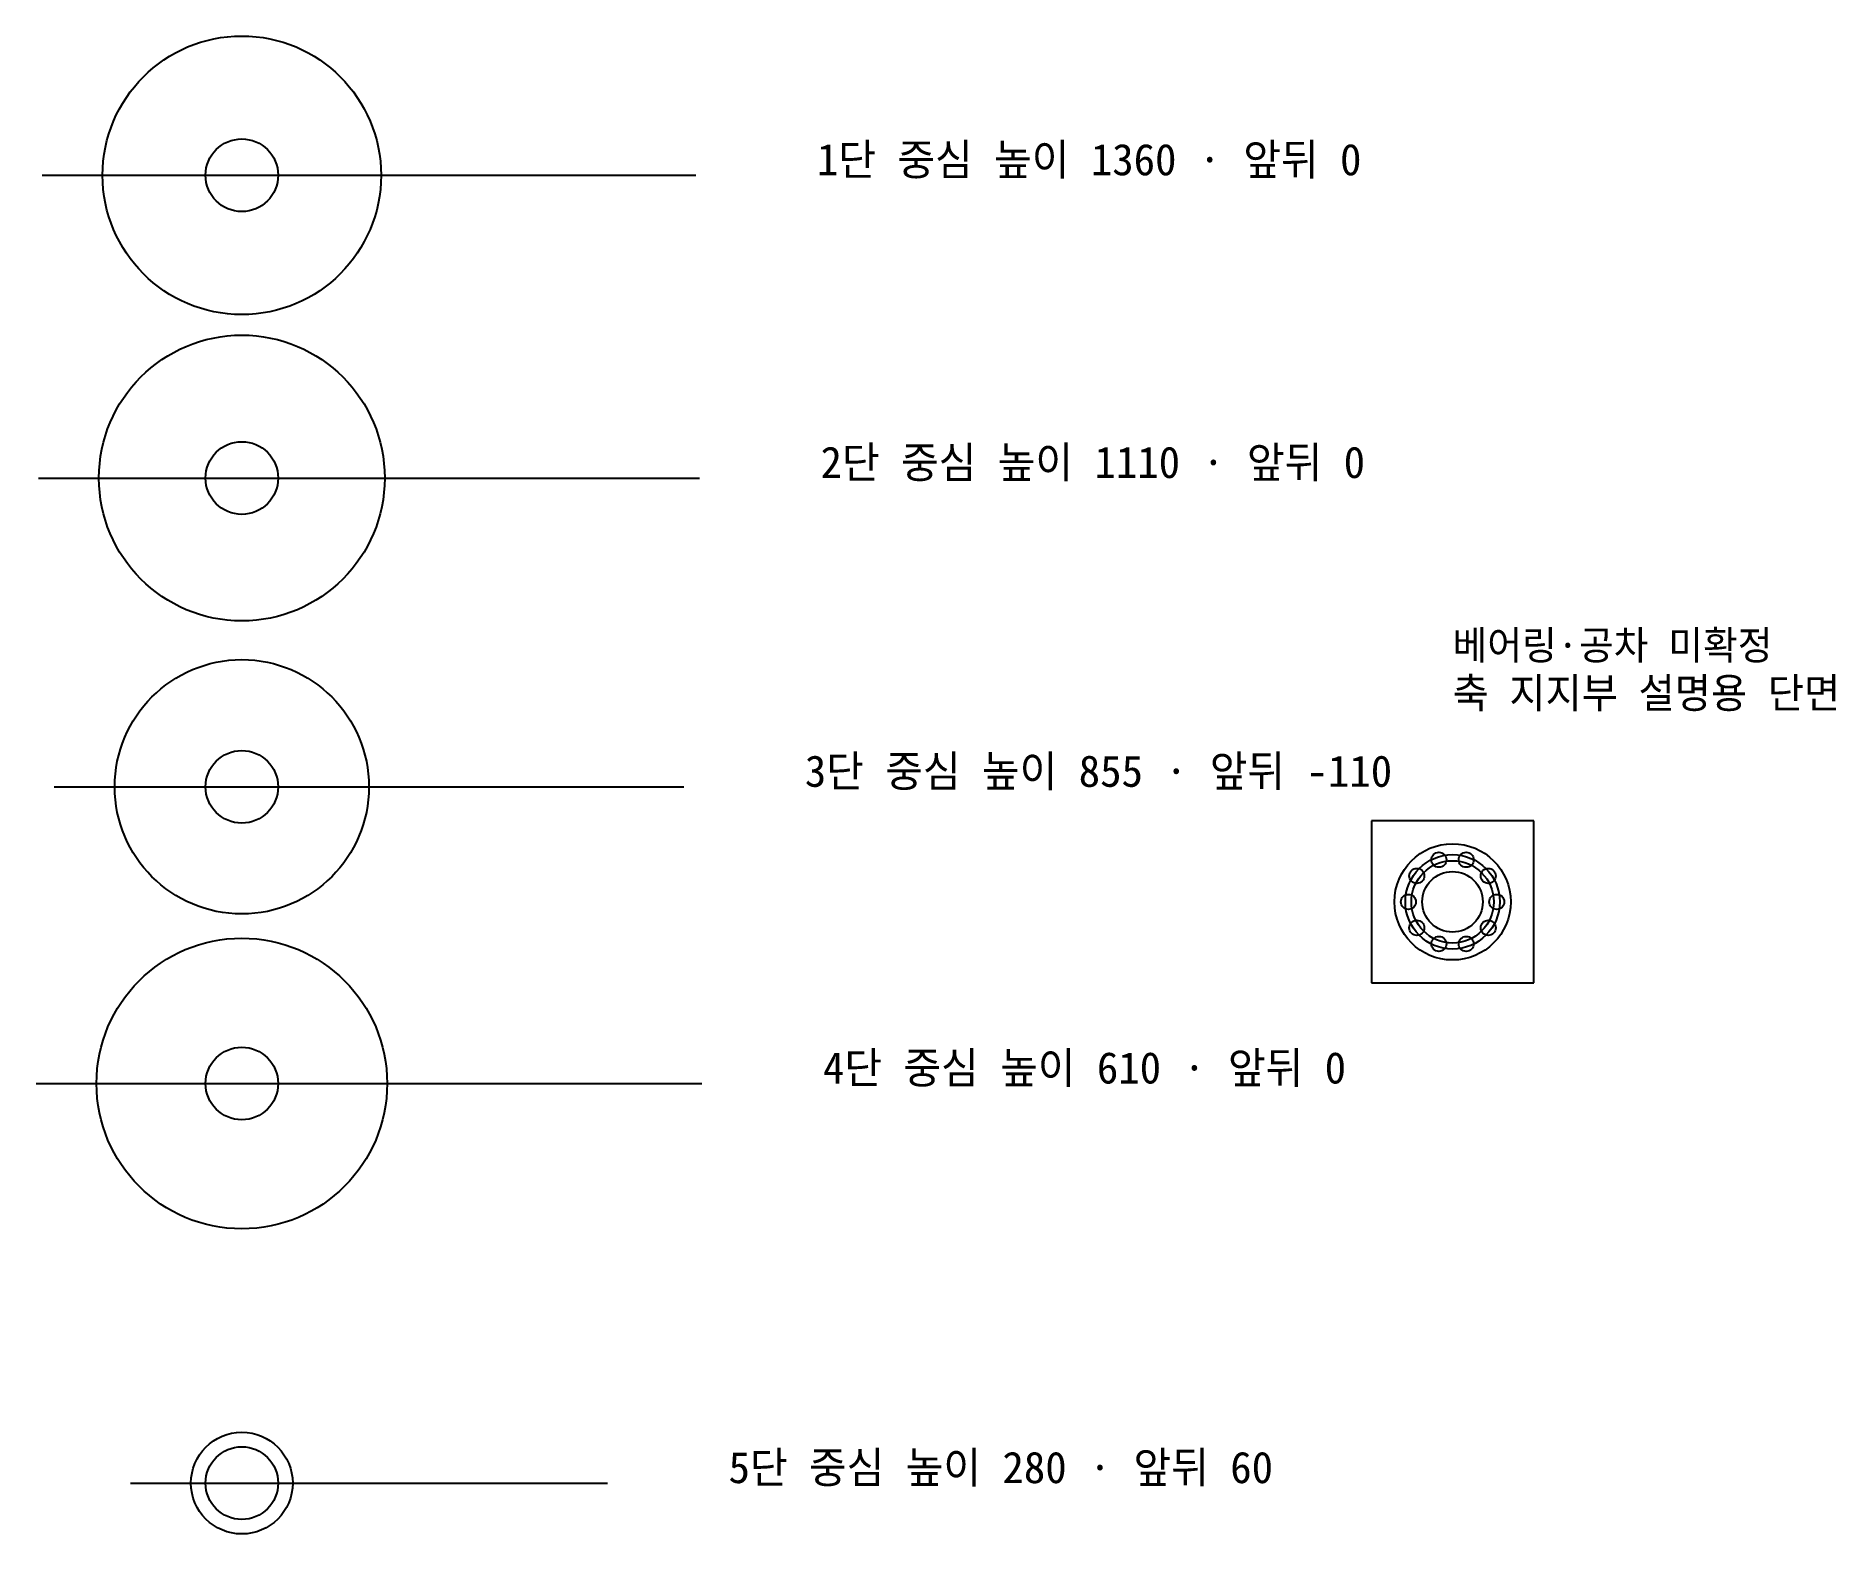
# Model space of a CAD drawing. Header units: millimetres. Extents: x -170 to 1317, y 238 to 1475.
import ezdxf

# ---------------------------------------------------------------- set-up
doc = ezdxf.new("R2010")
doc.units = ezdxf.units.MM

msp = doc.modelspace()

# ---------------------------------------------------------------- linework, layer by layer
at = {"layer": 'CENTER'}
for p, q in [((-165, 1360), (375, 1360)), ((-168, 1110), (378, 1110)), ((-155, 855), (365, 855)), ((-170, 610), (380, 610)), ((-92, 280), (302, 280))]:
    msp.add_line(p, q, dxfattribs=at)
at = {"layer": 'OBJECT'}
for p, q in [((1067, 827), (933, 827)), ((933, 827), (933, 693)), ((1067, 693), (1067, 827)), ((933, 693), (1067, 693))]:
    msp.add_line(p, q, dxfattribs=at)
for centre, radius in [((0, 1360), 115), ((0, 1360), 30), ((0, 1110), 118), ((0, 1110), 30), ((0, 855), 105), ((0, 855), 30), ((1000, 760), 48), ((1000, 760), 39), ((1000, 760), 34), ((988.7209, 794.7136), 6.2), ((1011.2791, 794.7136), 6.2), ((970.4709, 781.4542), 6.2), ((1000, 760), 25), ((1029.5291, 781.4542), 6.2), ((963.5, 760), 6.2), ((1036.5, 760), 6.2), ((970.4709, 738.5458), 6.2), ((1029.5291, 738.5458), 6.2), ((0, 610), 120), ((988.7209, 725.2864), 6.2), ((1011.2791, 725.2864), 6.2), ((0, 610), 30), ((0, 280), 42), ((0, 280), 30)]:
    msp.add_circle(centre, radius, dxfattribs=at)

# ---------------------------------------------------------------- texts
at = {"layer": 'TEXT'}
for s, height, p in [('1단 중심 높이 1360 · 앞뒤 0', 26, (475, 1360)), ('2단 중심 높이 1110 · 앞뒤 0', 26, (478, 1110)), ('베어링·공차 미확정', 24, (1000, 960)), ('축 지지부 설명용 단면', 25, (1000, 920)), ('3단 중심 높이 855 · 앞뒤 -110', 26, (465, 855)), ('4단 중심 높이 610 · 앞뒤 0', 26, (480, 610)), ('5단 중심 높이 280 · 앞뒤 60', 26, (402, 280))]:
    msp.add_text(s, height=height, dxfattribs=at).set_placement(p)

doc.saveas('drawing.dxf')
